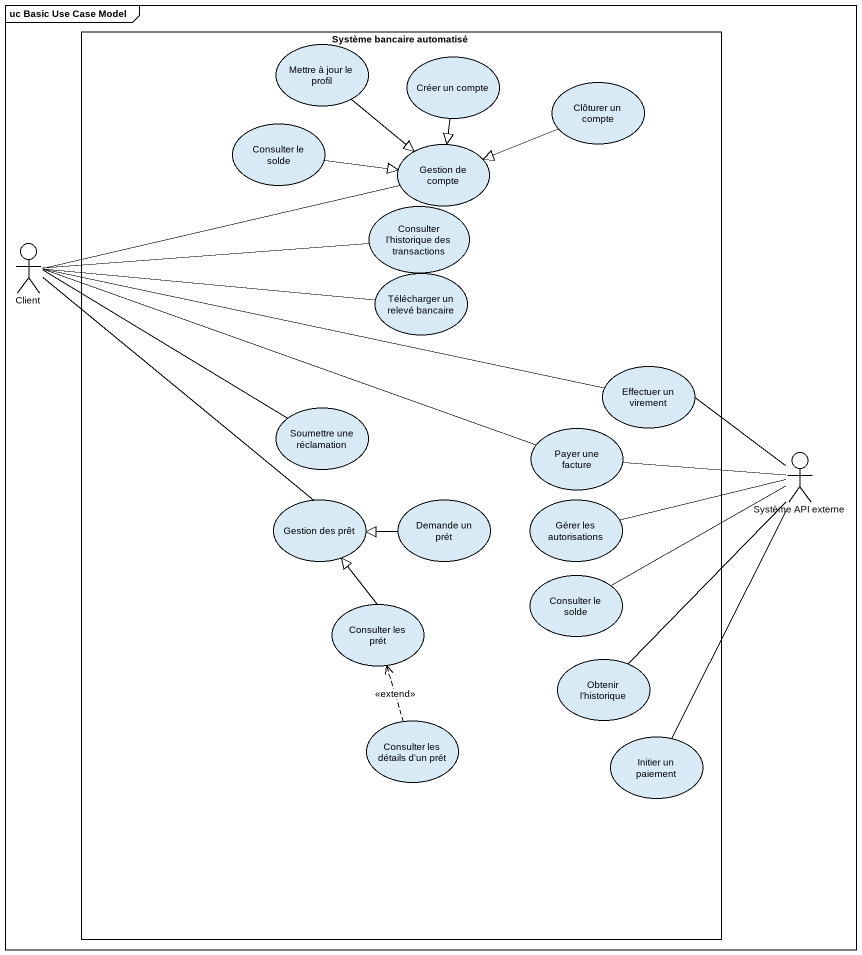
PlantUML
@startuml
mainframe uc Basic Use Case Model
rectangle "Système bancaire automatisé" as Système_bancaire_automatisé {
  usecase "Mettre à jour le profil" as Mettre_à_jour_le_profil
  usecase "Créer un compte" as Créer_un_compte
  usecase "Clôturer un compte" as Clôturer_un_compte
  usecase "Consulter le solde" as Consulter_le_solde
  usecase "Gestion de compte" as Gestion_de_compte
  usecase "Consulter l’historique des transactions" as Consulter_l_historique_des
  usecase "Télécharger un relevé bancaire" as Télécharger_un_relevé
  usecase "Effectuer un virement" as Effectuer_un_virement
  usecase "Soumettre une réclamation" as Soumettre_une_réclamation
  usecase "Payer une facture" as Payer_une_facture
  usecase "Gestion des prêt" as Gestion_des_prêt
  usecase "Demande un prét" as Demande_un_prét
  usecase "Gérer les autorisations" as Gérer_les_autorisations
  usecase "Consulter le solde" as Consulter_le_solde_2
  usecase "Consulter les prét" as Consulter_les_prét
  usecase "Obtenir l’historique" as Obtenir_l_historique
  usecase "Consulter les détails d'un prét" as Consulter_les_détails_d_un
  usecase "Initier un paiement" as Initier_un_paiement
}
actor Client
actor "Système API externe" as Système_API_externe
Mettre_à_jour_le_profil --|> Gestion_de_compte
Créer_un_compte --|> Gestion_de_compte
Clôturer_un_compte -left-|> Gestion_de_compte
Consulter_le_solde -right-|> Gestion_de_compte
Client -right- Gestion_de_compte
Client -right- Consulter_l_historique_des
Client -right- Télécharger_un_relevé
Client -right- Effectuer_un_virement
Client -right- Soumettre_une_réclamation
Client -right- Payer_une_facture
Client -- Gestion_des_prêt
Système_API_externe -up- Effectuer_un_virement
Système_API_externe -left- Payer_une_facture
Système_API_externe -left- Gérer_les_autorisations
Système_API_externe -left- Consulter_le_solde_2
Système_API_externe -- Obtenir_l_historique
Système_API_externe -- Initier_un_paiement
Demande_un_prét -left-|> Gestion_des_prêt
Consulter_les_prét -up-|> Gestion_des_prêt
Consulter_les_détails_d_un .up.> Consulter_les_prét : <<extend>>
@enduml
